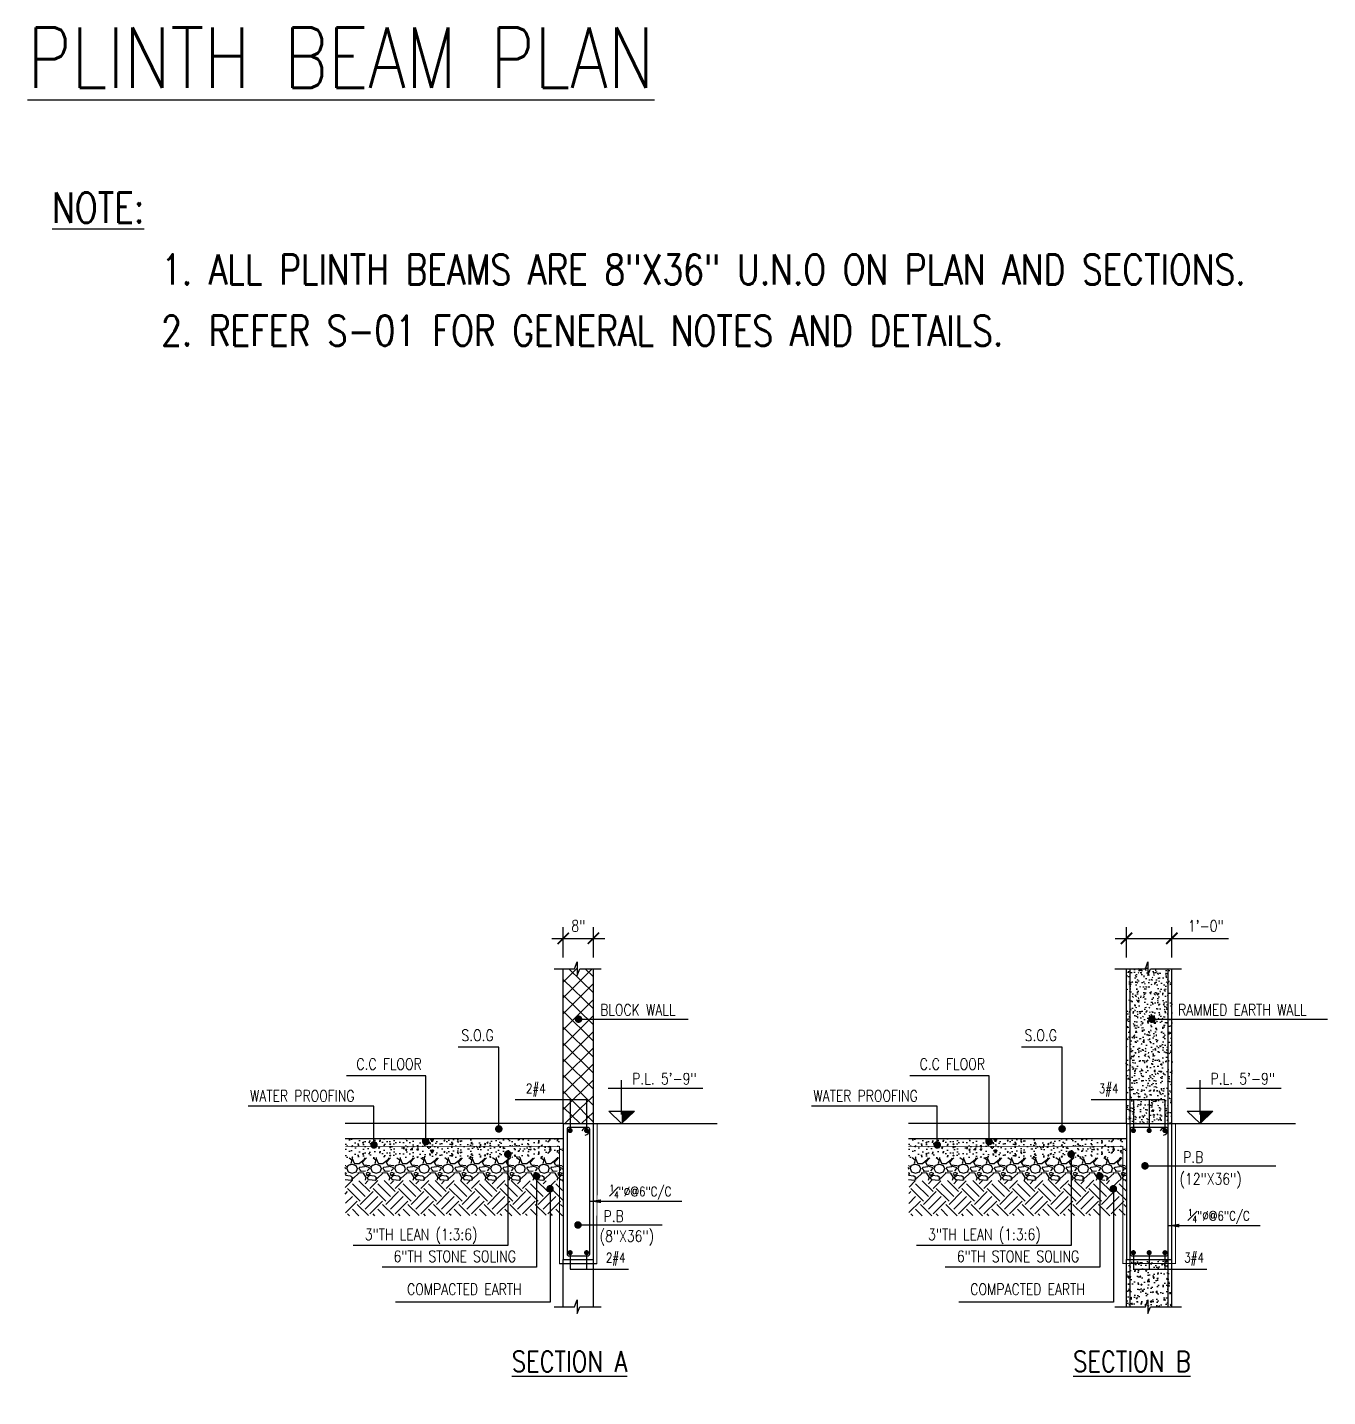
# Model space of a CAD drawing. Header units: inches. Extents: x 17147 to 26472, y -24737 to -16604.
# Drawn here: x 19765.8 to 20110.2, y -24249.4 to -23886.8 of the extents above; entities that cross this region are included whole.
import ezdxf
from ezdxf.enums import TextEntityAlignment as Align

# ---------------------------------------------------------------- set-up
doc = ezdxf.new("R2010")
doc.units = ezdxf.units.IN
doc.header["$MEASUREMENT"] = 0
for name, pattern in [('CENTER', [2, 1.25, -0.25, 0.25, -0.25]), ('CENTER2', [1.125, 0.75, -0.125, 0.125, -0.125]), ('HIDDEN', [0.375, 0.25, -0.125])]:
    doc.linetypes.add(name, pattern=pattern)
for name, color, linetype in [('A-FLOOR-P', 1, 'Continuous'), ('A-HATCH RCC', 8, 'Continuous'), ('BEAM-1', 3, 'HIDDEN'), ('BOTT. BAR', 5, 'Continuous'), ('BREAK', 1, 'Continuous'), ('CC LINES', 2, 'Continuous'), ('DIM', 2, 'Continuous'), ('DOT', 2, 'Continuous'), ('HATCH', 253, 'Continuous'), ('HEADING', 4, 'Continuous'), ('SCREED', 1, 'Continuous'), ('SEC', 3, 'Continuous'), ('TEXT2', 3, 'Continuous'), ('TEXT3', 4, 'Continuous')]:
    doc.layers.add(name, color=color, linetype=linetype)
doc.styles.add('DIM 1_1 (A)', font='simplex.shx', dxfattribs={"width": 0.8})
doc.styles.add('DIM 1_8 (A)', font='simplex.shx', dxfattribs={"width": 0.8})
doc.styles.add('DIM 3_16 (A)', font='simplex.shx', dxfattribs={"width": 0.8})
doc.styles.add('DIM 3_8 (A)', font='simplex.shx', dxfattribs={"width": 0.8})
doc.dimstyles.new('DIM 3_8 (A)', dxfattribs={"dimtxt": 3, "dimasz": 3, "dimexe": 3, "dimexo": 3, "dimgap": 1.5, "dimtad": 1, "dimdec": 0, "dimzin": 3, "dimdsep": 46, "dimlunit": 4, "dimtxsty": 'DIM 3_8 (A)', "dimblk": 'ARCHTICK', "dimcen": 3, "dimdle": 3, "dimclrd": 2, "dimclre": 2, "dimclrt": 3, "dimadec": 0, "dimazin": 2, "dimtfac": 1, "dimtdec": 0, "dimtofl": 0, "dimtmove": 0, "dimatfit": 3, "dimfxl": 0, "dimtolj": 1, "dimtzin": 0, "dimlwd": -1, "dimlwe": -1, "dimarcsym": 0})

# ---------------------------------------------------------------- blocks, each defined once
blk = doc.blocks.new('HEAD')
at = {"layer": 'HEADING', "style": 'DIM 1_1 (A)', "width": 0.8}
blk.add_attdef('A', (1.004261485042662, 0.2308818856472499), '', height=2, dxfattribs=at)
at = {"layer": 'TEXT2', "style": 'DIM 1_1 (A)', "width": 0.8}
blk.add_attdef('B', (1.349830165785534, -1.336638693956047), '', height=1, dxfattribs=at)
blk = doc.blocks.new('_ARCHTICK')
at = {"color": 0, "linetype": 'ByBlock', "const_width": 0.15}
blk.add_lwpolyline([(-0.5, -0.5), (0.5, 0.5)], dxfattribs=at)
blk = doc.blocks.new('*D171')
at = {"color": 2, "transparency": 16777216}
for p, q in [((19907.73772303205, -24133.11769386534), (19907.73772303205, -24125.07531403903)), ((19915.73772303019, -24133.11769386534), (19915.73772303019, -24125.07531403903))]:
    blk.add_line(p, q, dxfattribs=at)
at = {"color": 2, "linetype": 'ByBlock', "transparency": 16777216}
blk.add_line((19904.73772303205, -24128.07531403903), (19918.73772303019, -24128.07531403903), dxfattribs=at)
at = {"layer": 'DEFPOINTS', "color": 0, "linetype": 'ByBlock', "transparency": 16777216}
for p in [(19915.73772303019, -24128.07531403903), (19907.73772303205, -24136.11769386534), (19915.73772303019, -24136.11769386534)]:
    blk.add_point(p, dxfattribs=at)
at = {"color": 2, "linetype": 'ByBlock', "transparency": 16777216, "xscale": 3, "yscale": 3, "zscale": 3, "rotation": 180}
blk.add_blockref('_ARCHTICK', (19907.73772303205, -24128.07531403903), dxfattribs=at)
at = {"color": 2, "linetype": 'ByBlock', "transparency": 16777216, "xscale": 3, "yscale": 3, "zscale": 3}
blk.add_blockref('_ARCHTICK', (19915.73772303019, -24128.07531403903), dxfattribs=at)
at = {"color": 3, "linetype": 'ByBlock', "transparency": 16777216, "insert": (19911.73772303112, -24124.78959975332), "char_height": 3, "attachment_point": 5, "style": 'DIM 3_8 (A)'}
blk.add_mtext('\\A1;8"', dxfattribs=at)
blk = doc.blocks.new('*D172')
at = {"color": 2, "transparency": 16777216}
for p, q in [((20056.90000753712, -24133.11769386534), (20056.90000753712, -24125.07531403903)), ((20068.90000753526, -24133.11769386534), (20068.90000753526, -24125.07531403903))]:
    blk.add_line(p, q, dxfattribs=at)
at = {"color": 2, "linetype": 'ByBlock', "transparency": 16777216}
for p, q in [((20053.90000753712, -24128.07531403903), (20068.90000753526, -24128.07531403903)), ((20068.90000753526, -24128.07531403903), (20083.92857896383, -24128.07531403903))]:
    blk.add_line(p, q, dxfattribs=at)
at = {"layer": 'DEFPOINTS', "color": 0, "linetype": 'ByBlock', "transparency": 16777216}
for p in [(20068.90000753526, -24128.07531403903), (20056.90000753712, -24136.11769386534), (20068.90000753526, -24136.11769386534)]:
    blk.add_point(p, dxfattribs=at)
at = {"color": 2, "linetype": 'ByBlock', "transparency": 16777216, "xscale": 3, "yscale": 3, "zscale": 3, "rotation": 180}
blk.add_blockref('_ARCHTICK', (20056.90000753712, -24128.07531403903), dxfattribs=at)
at = {"color": 2, "linetype": 'ByBlock', "transparency": 16777216, "xscale": 3, "yscale": 3, "zscale": 3}
blk.add_blockref('_ARCHTICK', (20068.90000753526, -24128.07531403903), dxfattribs=at)
at = {"color": 3, "linetype": 'ByBlock', "transparency": 16777216, "insert": (20077.91429324954, -24124.78959975332), "char_height": 3, "attachment_point": 5, "style": 'DIM 3_8 (A)'}
blk.add_mtext('\\A1;1\'-0"', dxfattribs=at)

msp = doc.modelspace()

# ---------------------------------------------------------------- hatches: boundary and pattern name
at = {"layer": 'A-HATCH RCC'}
h = msp.add_hatch(dxfattribs=at)
h.set_pattern_fill('_USER,_O', color=256, scale=3, angle=45, double=1, pattern_type=0)
h.set_pattern_definition([(45, (-13273021.21626227, -107080420.6694181), (-2.121320343559642, 2.121320343559643), []), (135, (-13273021.21626227, -107080420.6694181), (-2.121320343559643, -2.121320343559642), [])])
h.paths.add_polyline_path([(19915.73772303019, -24136.11769386534), (19912.12623897199, -24136.11769386534), (19911.38660536152, -24137.90511552397), (19911.38660536152, -24134.3302722067), (19910.75735721555, -24136.11769386534), (19907.73772303205, -24136.11769386534), (19907.73772303205, -24174.15036808852), (19909.56357962083, -24174.15036808852), (19909.56357962083, -24170.86787190441), (19915.73772303019, -24170.86787190441)])
h.paths.add_polyline_path([(19913.91186644141, -24170.86787190441), (19909.56357962083, -24170.86787190441), (19909.56357962083, -24174.15036808852), (19913.91186644141, -24174.15036808852)], flags=17)
h.paths.add_polyline_path([(19915.73772303019, -24170.86787190441), (19913.91186644141, -24170.86787190441), (19913.91186644141, -24174.15036808852), (19915.73772303019, -24174.15036808852)], flags=17)
h.paths.add_polyline_path([(19915.73772303019, -24174.15036808852), (19913.91186644141, -24174.15036808852), (19913.91186644141, -24177.15036808852), (19915.73772303019, -24177.15036808852)])
h.paths.add_polyline_path([(19913.91186644141, -24174.15036808852), (19909.56357962083, -24174.15036808852), (19909.56357962083, -24177.15036808852), (19913.91186644141, -24177.15036808852)])
h.paths.add_polyline_path([(19909.56357962083, -24174.15036808852), (19907.73772303205, -24174.15036808852), (19907.73772303205, -24177.15036808852), (19909.56357962083, -24177.15036808852)])
h = msp.add_hatch(dxfattribs=at)
h.set_pattern_fill('AR-CONC', color=256, scale=0.02, angle=90)
h.set_pattern_definition([(140, (-13273002.033641, -107080420.6694181), (0.3187817107780619, 3.64369337992008), [0.381, -4.191000000000001]), (85.00000000000001, (-13273002.033641, -107080420.6694181), (-3.821136904780703, -0.7048684284993866), [0.3048, -3.3528116834]), (190.4514447, (-13273002.00707593, -107080420.365778), (-3.502355038243902, 2.938824941807066), [0.3238001760000001, -3.561804892]), (136.1842, (-13273003.049641, -107080420.6694181), (0.8408465586545433, 5.421580817842599), [0.5714999999999989, -6.286499999999991]), (186.63555761, (-13273002.979571, -107080420.2176201), (-4.948522491954431, 4.74808268103006), [0.4857004628, -5.3427121632]), (81.18415117, (-13273003.049641, -107080420.6694181), (-4.948522491710653, 4.74808268129954), [0.4571993414, -5.0291946384]), (110.9999999999999, (-13273002.795641, -107080420.1614181), (2.045303963741752, 3.03228782538265), [0.3809999999999997, -4.190999999999995]), (56.00000000000004, (-13273002.795641, -107080420.1614181), (-3.683759322446385, 1.236040566952942), [0.3048, -3.3528]), (161.451445, (-13273002.62519901, -107080419.9087275), (-1.638455377718105, 4.268328385574323), [0.3238001760000001, -3.561798752]), (127.5, (-13273002.033641, -107080420.6694181), (-1.691100777463062, 0.06177206501183644), [0, -3.31216, 0, -3.4036, 0, -3.3655]), (97.49999999999993, (-13273002.033641, -107080420.6694181), (-2.00361149636239, 1.336393250206115), [0, -1.94056, 0, -3.23596, 0, -1.2827]), (57.49999999999999, (-13273002.033641, -107080421.8022581), (0.114574879853469, 2.711811903337428), [0, -1.269999999999998, 0, -3.962399999999996, 0, -5.257799999999991]), (47.5, (-13273002.033641, -107080422.3102581), (-0.5085298206666604, 2.962583627720361), [0, -1.651, 0, -2.63144, 0, -3.7338])])
h.paths.add_polyline_path([(20068.90000753526, -24136.11769386534), (20063.28852347705, -24136.11769386534), (20062.54888986658, -24137.90511552397), (20062.54888986658, -24134.3302722067), (20061.91964172061, -24136.11769386534), (20056.90000753712, -24136.11769386534), (20056.90000753712, -24174.15036808852), (20058.72586412776, -24174.15036808852), (20058.72586412776, -24170.86787188951), (20068.90000753526, -24170.86787190441)])
h.paths.add_polyline_path([(20067.07415094648, -24170.86787188951), (20062.90000753526, -24170.86787188951), (20062.90000753526, -24174.15036808852), (20067.07415094648, -24174.15036808852)], flags=17)
h.paths.add_polyline_path([(20062.90000753526, -24170.86787188951), (20058.72586412776, -24170.86787188951), (20058.72586412776, -24174.15036808852), (20062.90000753526, -24174.15036808852)], flags=17)
h.paths.add_polyline_path([(20062.90000753526, -24174.15036808852), (20058.72586412776, -24174.15036808852), (20058.72586412776, -24177.15036808852), (20062.90000753526, -24177.15036808852)])
h.paths.add_polyline_path([(20058.72586412776, -24174.15036808852), (20056.90000753712, -24174.15036808852), (20056.90000753712, -24177.15036808852), (20058.72586412776, -24177.15036808852)])
h.paths.add_polyline_path([(20068.90000753526, -24174.15036808852), (20062.90000753526, -24174.15036808852), (20062.90000753526, -24177.15036808852), (20068.90000753526, -24177.15036808852)])
h.paths.add_polyline_path([(20068.90000753526, -24170.86787190441), (20067.07415094648, -24170.86787188951), (20067.07415094648, -24174.15036808852), (20068.90000753526, -24174.15036808852)], flags=17)
at = {"layer": 'HATCH', "ltscale": 0.2}
h = msp.add_hatch(dxfattribs=at)
h.set_pattern_fill('AR-CONC', color=256, scale=0.5, style=0)
h.set_pattern_definition([(49.99999999999999, (24803.42286619965, -23533.70597405139), (3.586300913003767, -0.3137606749129755), [0.375, -4.125]), (355, (24803.42286619965, -23533.70597405139), (-0.693756668065, 3.760960668500059), [0.3, -3.3]), (100.4514, (24803.72172460008, -23533.73212076131), (2.892546908570108, 3.447197710304768), [0.3187009499999996, -3.505710559999997]), (46.18420000000002, (24803.42286619965, -23532.70597405139), (5.336205243128222, -0.8275950716450904), [0.5624999999999979, -6.187499999999983]), (96.63559999999998, (24803.86754992466, -23532.77494058911), (4.673313527743517, 4.870589354502209), [0.4780514399999996, -5.258564999999993]), (351.1842, (24803.42286619965, -23532.70597405139), (4.673309725668136, 4.870593004626623), [0.45, -4.95]), (21, (24803.92286619965, -23532.95597405139), (2.984535260592308, -2.013094453326694), [0.375, -4.125]), (326.0000000000001, (24803.92286619965, -23532.95597405139), (1.216576659607909, 3.625750225234265), [0.3, -3.3]), (71.4514, (24804.17157736469, -23533.12373208407), (4.20111314290745, 1.612652483549762), [0.31870095, -3.50571056]), (37.50000000000001, (24803.42286619965, -23533.70597405139), (0.06079927658645334, 1.664469269156557), [0, -3.26, 0, -3.35, 0, -3.3125]), (7.499999999999999, (24803.42286619965, -23533.70597405139), (1.315347687210743, 1.972058559411801), [0, -1.91, 0, -3.185, 0, -1.2625]), (327.5, (24802.30786619943, -23533.70597405139), (2.669112180862045, -0.112774358671899), [0, -1.25, 0, -3.9, 0, -5.175]), (317.5, (24801.80786619943, -23533.70597405139), (2.915930846711931, 0.5005249116615882), [0, -1.625, 0, -2.59, 0, -3.675])])
h.paths.add_polyline_path([(20058.06754868898, -24239.39798811976), (20066.42469154533, -24239.39798811976)], flags=16)
h.paths.add_polyline_path([(20057.35802560721, -24249.43564037386), (20067.88659703594, -24249.43564037386)], flags=16)
h.paths.add_polyline_path([(20063.28852347519, -24225.62080174092), (20068.90000753712, -24225.62080174092), (20068.90000753526, -24213.15036808852), (20056.90000753526, -24213.15036808852), (20056.90000753526, -24225.62080174092), (20062.54888986472, -24225.62080174092), (20062.54888986472, -24227.40822341446)])
at = {"layer": 'SCREED'}
h = msp.add_hatch(dxfattribs=at)
h.set_pattern_fill('AR-CONC', color=3, scale=0.5, style=0)
h.set_pattern_definition([(49.99999999999999, (22384.67735750977, -25596.34628363852), (3.586300913003767, -0.3137606749129755), [0.375, -4.125]), (355, (22384.67735750977, -25596.34628363852), (-0.693756668065, 3.760960668500059), [0.3, -3.3]), (100.4514, (22384.97621591021, -25596.37243033353), (2.892546908570108, 3.447197710304768), [0.318700949999999, -3.505710559999992]), (46.18420000000002, (22384.67735750977, -25595.34628363852), (5.336205243128222, -0.8275950716450904), [0.5624999999999982, -6.187499999999986]), (96.63559999999998, (22385.12204123479, -25595.41525017623), (4.673313527743517, 4.870589354502209), [0.4780514399999996, -5.258564999999993]), (351.1842, (22384.67735750977, -25595.34628363852), (4.673309725668136, 4.870593004626623), [0.45, -4.95]), (21, (22385.17735750977, -25595.59628363852), (2.984535260592308, -2.013094453326694), [0.375, -4.125]), (326.0000000000001, (22385.17735750977, -25595.59628363852), (1.216576659607909, 3.625750225234265), [0.3, -3.3]), (71.4514, (22385.42606867481, -25595.76404167119), (4.20111314290745, 1.612652483549762), [0.31870095, -3.50571056]), (37.50000000000001, (22384.67735750977, -25596.34628363852), (0.06079927658645334, 1.664469269156557), [0, -3.26, 0, -3.35, 0, -3.3125]), (7.499999999999999, (22384.67735750977, -25596.34628363852), (1.315347687210743, 1.972058559411801), [0, -1.91, 0, -3.185, 0, -1.2625]), (327.5, (22383.56235750955, -25596.34628363852), (2.669112180862045, -0.112774358671899), [0, -1.25, 0, -3.9, 0, -5.175]), (317.5, (22383.06235750955, -25596.34628363852), (2.915930846711931, 0.5005249116615882), [0, -1.625, 0, -2.59, 0, -3.675])])
h.paths.add_polyline_path([(19907.73772303205, -24183.15036811832), (19907.73772303205, -24181.15036810342), (19849.99738451842, -24181.15036808852), (19849.99738451842, -24183.15036808852)])
h = msp.add_hatch(dxfattribs=at)
h.set_pattern_fill('AR-CONC', color=3, scale=0.5, style=0)
h.set_pattern_definition([(49.99999999999999, (22533.83964201298, -25596.34628362361), (3.586300913003767, -0.3137606749129755), [0.375, -4.125]), (355, (22533.83964201298, -25596.34628362361), (-0.693756668065, 3.760960668500059), [0.3, -3.3]), (100.4514, (22534.13850041341, -25596.37243031863), (2.892546908570108, 3.447197710304768), [0.3187009499999988, -3.50571055999999]), (46.18420000000002, (22533.83964201298, -25595.34628362361), (5.336205243128222, -0.8275950716450904), [0.5624999999999978, -6.187499999999982]), (96.63559999999998, (22534.28432573799, -25595.41525016133), (4.673313527743517, 4.870589354502209), [0.4780514399999993, -5.258564999999989]), (351.1842, (22533.83964201298, -25595.34628362361), (4.673309725668136, 4.870593004626623), [0.45, -4.95]), (21, (22534.33964201298, -25595.59628362361), (2.984535260592308, -2.013094453326694), [0.375, -4.125]), (326.0000000000001, (22534.33964201298, -25595.59628362361), (1.216576659607909, 3.625750225234265), [0.3, -3.3]), (71.4514, (22534.58835317802, -25595.76404165629), (4.20111314290745, 1.612652483549762), [0.31870095, -3.50571056]), (37.50000000000001, (22533.83964201298, -25596.34628362361), (0.06079927658645334, 1.664469269156557), [0, -3.26, 0, -3.35, 0, -3.3125]), (7.499999999999999, (22533.83964201298, -25596.34628362361), (1.315347687210743, 1.972058559411801), [0, -1.91, 0, -3.185, 0, -1.2625]), (327.5, (22532.72464201275, -25596.34628362361), (2.669112180862045, -0.112774358671899), [0, -1.25, 0, -3.9, 0, -5.175]), (317.5, (22532.22464201275, -25596.34628362361), (2.915930846711931, 0.5005249116615882), [0, -1.625, 0, -2.59, 0, -3.675])])
h.paths.add_polyline_path([(20056.90000753526, -24183.15036810342), (20056.90000753526, -24181.15036808852), (19999.15966902163, -24181.15036807362), (19999.15966902163, -24183.15036807362)])
h = msp.add_hatch(dxfattribs=at)
h.set_pattern_fill('AR-CONC', color=256, scale=0.5, style=0)
h.set_pattern_definition([(49.99999999999999, (22384.67735750977, -25599.34628363852), (3.586300913003767, -0.3137606749129755), [0.375, -4.125]), (355, (22384.67735750977, -25599.34628363852), (-0.693756668065, 3.760960668500059), [0.3, -3.3]), (100.4514, (22384.97621591021, -25599.37243033353), (2.892546908570108, 3.447197710304768), [0.318700949999999, -3.505710559999991]), (46.18420000000002, (22384.67735750977, -25598.34628363852), (5.336205243128222, -0.8275950716450904), [0.5624999999999981, -6.187499999999985]), (96.63559999999998, (22385.12204123479, -25598.41525017623), (4.673313527743517, 4.870589354502209), [0.4780514399999995, -5.258564999999992]), (351.1842, (22384.67735750977, -25598.34628363852), (4.673309725668136, 4.870593004626623), [0.45, -4.95]), (21, (22385.17735750977, -25598.59628363852), (2.984535260592308, -2.013094453326694), [0.375, -4.125]), (326.0000000000001, (22385.17735750977, -25598.59628363852), (1.216576659607909, 3.625750225234265), [0.3, -3.3]), (71.4514, (22385.42606867481, -25598.76404167119), (4.20111314290745, 1.612652483549762), [0.31870095, -3.50571056]), (37.50000000000001, (22384.67735750977, -25599.34628363852), (0.06079927658645334, 1.664469269156557), [0, -3.26, 0, -3.35, 0, -3.3125]), (7.499999999999999, (22384.67735750977, -25599.34628363852), (1.315347687210743, 1.972058559411801), [0, -1.91, 0, -3.185, 0, -1.2625]), (327.5, (22383.56235750955, -25599.34628363852), (2.669112180862045, -0.112774358671899), [0, -1.25, 0, -3.9, 0, -5.175]), (317.5, (22383.06235750955, -25599.34628363852), (2.915930846711931, 0.5005249116615882), [0, -1.625, 0, -2.59, 0, -3.675])])
h.paths.add_polyline_path([(19907.73772303205, -24186.15036811832), (19907.73772303205, -24183.15036810342), (19849.99738451842, -24183.15036808852), (19849.99738451842, -24186.15036808852)])
h = msp.add_hatch(dxfattribs=at)
h.set_pattern_fill('AR-CONC', color=256, scale=0.5, style=0)
h.set_pattern_definition([(49.99999999999999, (22533.83964201298, -25599.34628362361), (3.586300913003767, -0.3137606749129755), [0.375, -4.125]), (355, (22533.83964201298, -25599.34628362361), (-0.693756668065, 3.760960668500059), [0.3, -3.3]), (100.4514, (22534.13850041341, -25599.37243031863), (2.892546908570108, 3.447197710304768), [0.3187009499999988, -3.50571055999999]), (46.18420000000002, (22533.83964201298, -25598.34628362361), (5.336205243128222, -0.8275950716450904), [0.5624999999999977, -6.187499999999981]), (96.63559999999998, (22534.28432573799, -25598.41525016133), (4.673313527743517, 4.870589354502209), [0.4780514399999993, -5.258564999999988]), (351.1842, (22533.83964201298, -25598.34628362361), (4.673309725668136, 4.870593004626623), [0.45, -4.95]), (21, (22534.33964201298, -25598.59628362361), (2.984535260592308, -2.013094453326694), [0.375, -4.125]), (326.0000000000001, (22534.33964201298, -25598.59628362361), (1.216576659607909, 3.625750225234265), [0.3, -3.3]), (71.4514, (22534.58835317802, -25598.76404165629), (4.20111314290745, 1.612652483549762), [0.31870095, -3.50571056]), (37.50000000000001, (22533.83964201298, -25599.34628362361), (0.06079927658645334, 1.664469269156557), [0, -3.26, 0, -3.35, 0, -3.3125]), (7.499999999999999, (22533.83964201298, -25599.34628362361), (1.315347687210743, 1.972058559411801), [0, -1.91, 0, -3.185, 0, -1.2625]), (327.5, (22532.72464201275, -25599.34628362361), (2.669112180862045, -0.112774358671899), [0, -1.25, 0, -3.9, 0, -5.175]), (317.5, (22532.22464201275, -25599.34628362361), (2.915930846711931, 0.5005249116615882), [0, -1.625, 0, -2.59, 0, -3.675])])
h.paths.add_polyline_path([(20056.90000753526, -24186.15036810342), (20056.90000753526, -24183.15036808852), (19999.15966902163, -24183.15036807362), (19999.15966902163, -24186.15036807362)])
at = {"layer": 'SEC'}
for points in [[(19923.20101564754, -24177.15036808852), (19923.20101564754, -24173.86217414741), (19926.57601564754, -24173.86217414741)], [(20076.36330015447, -24177.15036808852), (20076.36330015447, -24173.86217414741), (20079.73830015447, -24173.86217414741)]]:
    msp.add_hatch(color=2, dxfattribs=at).paths.add_polyline_path(points)
at = {"layer": 'TEXT3', "linetype": 'CENTER2'}
h = msp.add_hatch(dxfattribs=at)
h.set_pattern_fill('GRAVEL', color=0, scale=0.25)
h.set_pattern_definition([(228.0127875, (-13273805.1238372, -107078928.0059207), (-50.80000000398952, -57.14999999645446), [0.8543036, -84.5762090989125]), (184.969741, (-13273805.6953372, -107078928.6409207), (76.19999996985126, 6.35000036174481), [1.466011799999999, -145.1351222338098]), (132.5104471, (-13273807.1558372, -107078928.7679207), (63.50000002681873, -69.84999997561489), [1.0337038, -102.33680698525]), (267.273689, (-13273809.6323372, -107078930.3554207), (6.350000013299312, 126.9999999993328), [1.335011299999999, -132.1660935643448]), (292.83365418, (-13273809.6958372, -107078931.6889207), (-31.75000000265852, 76.19999999888864), [1.309084249999999, -129.5995193633598]), (357.2736889999999, (-13273809.1878372, -107078932.8954207), (-126.9999999993328, 6.35000001329932), [1.335011299999999, -132.1660935643448]), (37.69424047, (-13273807.8543372, -107078932.9589207), (-82.54999999633974, -63.50000000475103), [1.76548415, -174.7827882856175]), (72.25532837, (-13273806.4573372, -107078931.8794207), (44.45000001194823, 139.6999999961971), [1.6667988, -165.0131415047625]), (121.42956562, (-13273805.9493372, -107078930.2919207), (-50.8000000072078, 82.54999999556505), [1.3395325, -132.61386424678]), (175.2363583, (-13273806.6478372, -107078929.1489207), (69.84999999899881, -6.35000001097314), [1.529283199999999, -74.93484237499992]), (222.3974378, (-13273808.1718372, -107078929.0219207), (-76.19999999756165, -69.85000000265998), [1.9776948, -195.7919312804425]), (138.81407483, (-13273803.3458372, -107078930.4189207), (-44.44999999733377, 38.10000000309795), [0.6750113499999999, -66.82641456086]), (171.4692344, (-13273803.8538372, -107078929.9744207), (82.55000000222414, -12.69999998559336), [1.28420495, -127.1365974926]), (225, (-13273805.1238372, -107078929.7839207), (-8.881784197001252e-16, -6.350000000000598), [0.89802335, -8.08223277107]), (203.19859051, (-13273805.5683372, -107078929.0219207), (31.75000000086522, 12.69999999777333), [0.4836032999999996, -47.87655592223495]), (291.80140949, (-13273806.0128372, -107078929.2124207), (-6.350000001328739, 19.04999999955718), [0.68391405, -33.511882475]), (30.96375653, (-13273805.7588372, -107078929.8474207), (19.05000000046596, 12.69999999930281), [1.110799149999999, -35.91574538227496]), (161.56505118, (-13273804.8063372, -107078929.2759207), (12.70000000033146, -6.349999999334384), [0.80321785, -19.27724529207]), (16.389540334, (-13273809.6958372, -107078929.2124207), (63.50000000000036, 19.05000000000061), [1.12522, -111.3970666813475]), (70.34617594, (-13273808.6163372, -107078928.8949207), (-25.40000000232329, -69.84999999917602), [0.94399735, -93.4555391955]), (293.19859051, (-13273804.8063372, -107078928.0059207), (-12.69999999778316, 31.75000000088821), [0.9672002499999994, -47.39295897223495]), (343.6104596700001, (-13273804.4253372, -107078928.8949207), (-63.50000000133072, 19.04999999555715), [1.125219999999999, -111.3970666813499]), (339.44395478, (-13273809.6958372, -107078933.1494207), (-31.74999999999966, 12.70000000000053), [1.085087999999998, -53.16933578276497]), (294.7751406, (-13273808.6798372, -107078933.5304207), (-31.75000003779233, 69.84999998281815), [0.9091802999999999, -90.0089834518]), (66.80140949, (-13273804.7428372, -107078934.3559207), (12.69999999800575, 31.75000000079826), [0.9672002500000001, -47.39295897223499]), (17.35402464, (-13273804.3618372, -107078933.4669207), (-82.54999999835755, -25.40000000533116), [1.06445685, -105.3809399505]), (69.44395478, (-13273807.8543372, -107078934.3559207), (-12.70000000022115, -31.74999999991158), [0.5425439999999999, -53.71187978276501]), (101.309932474, (-13273805.1238372, -107078934.3559207), (-6.350000000001, 25.40000000000092), [0.3237865, -32.054987411315]), (165.963756532, (-13273805.1873372, -107078934.0384207), (19.04999999999878, -6.349999999999662), [1.30908425, -24.8726364726725]), (186.00900596, (-13273806.4573372, -107078933.7209207), (63.49999999966342, 6.350000003323384), [1.213167499999999, -120.1034121583424]), (303.69006753, (-13273805.7588372, -107078930.4189207), (-6.350000000882422, 12.69999999955925), [0.9158097, -21.9794408992]), (353.15722659, (-13273805.2508372, -107078931.1809207), (107.9500000006642, -12.69999999434848), [1.5988919, -158.2900226625775]), (60.9453959, (-13273803.6633372, -107078931.3714207), (-25.40000000069922, -44.44999999960064), [0.6537706, -64.723480795275]), (90, (-13273803.3458372, -107078930.7999207), (-6.35, 6.35), [0.381, -5.968999999999999]), (120.25643716, (-13273806.5843372, -107078933.5304207), (25.39999999689291, -44.45000000177449), [0.8821673999999997, -87.33485193299995]), (48.01278749999999, (-13273807.0288372, -107078932.7684207), (50.80000000418835, 57.14999999627551), [1.7086072, -83.72190549891249]), (0, (-13273805.8858372, -107078931.4984207), (6.35, 6.35), [1.651, -4.699]), (325.3048465, (-13273804.2348372, -107078931.4984207), (63.50000002405383, -44.44999996563644), [1.0040239, -99.39829181035]), (254.0546040999999, (-13273803.4093372, -107078932.0699207), (-6.349999999556392, -25.40000000011187), [0.9245726999999999, -45.30412509693]), (207.64597536, (-13273803.6633372, -107078932.9589207), (-120.6500000044334, -63.49999999157688), [1.505362749999999, -149.0311610573448]), (175.42607874, (-13273804.9968372, -107078933.6574207), (-82.54999999999707, 6.349999999998695), [1.59257365, -157.6646161406])])
h.paths.add_polyline_path([(19849.99738451842, -24186.15036808852), (19907.73772303205, -24186.15036808852), (19907.73772303205, -24192.15036808852), (19849.99738451842, -24192.15036808852)])
h = msp.add_hatch(dxfattribs=at)
h.set_pattern_fill('GRAVEL', color=0, scale=0.25)
h.set_pattern_definition([(228.0127875, (-13273655.96155269, -107078928.0059207), (-50.80000000398952, -57.14999999645446), [0.8543036, -84.5762090989125]), (184.969741, (-13273656.53305269, -107078928.6409207), (76.19999996985126, 6.35000036174481), [1.466011799999998, -145.1351222338097]), (132.5104471, (-13273657.99355269, -107078928.7679207), (63.50000002681873, -69.84999997561489), [1.0337038, -102.33680698525]), (267.273689, (-13273660.47005269, -107078930.3554207), (6.350000013299312, 126.9999999993328), [1.335011299999998, -132.1660935643447]), (292.83365418, (-13273660.53355269, -107078931.6889207), (-31.75000000265852, 76.19999999888864), [1.309084249999998, -129.5995193633597]), (357.2736889999999, (-13273660.02555269, -107078932.8954207), (-126.9999999993328, 6.35000001329932), [1.335011299999998, -132.1660935643447]), (37.69424047, (-13273658.69205269, -107078932.9589207), (-82.54999999633974, -63.50000000475103), [1.76548415, -174.7827882856175]), (72.25532837, (-13273657.29505269, -107078931.8794207), (44.45000001194823, 139.6999999961971), [1.6667988, -165.0131415047625]), (121.42956562, (-13273656.78705269, -107078930.2919207), (-50.8000000072078, 82.54999999556505), [1.3395325, -132.61386424678]), (175.2363583, (-13273657.48555269, -107078929.1489207), (69.84999999899881, -6.35000001097314), [1.529283199999998, -74.93484237499986]), (222.3974378, (-13273659.00955269, -107078929.0219207), (-76.19999999756165, -69.85000000265998), [1.9776948, -195.7919312804425]), (138.81407483, (-13273654.18355269, -107078930.4189207), (-44.44999999733377, 38.10000000309795), [0.6750113499999999, -66.82641456086]), (171.4692344, (-13273654.69155269, -107078929.9744207), (82.55000000222414, -12.69999998559336), [1.28420495, -127.1365974926]), (225, (-13273655.96155269, -107078929.7839207), (-8.881784197001252e-16, -6.350000000000598), [0.89802335, -8.08223277107]), (203.19859051, (-13273656.40605269, -107078929.0219207), (31.75000000086522, 12.69999999777333), [0.4836032999999994, -47.87655592223492]), (291.80140949, (-13273656.85055269, -107078929.2124207), (-6.350000001328739, 19.04999999955718), [0.68391405, -33.511882475]), (30.96375653, (-13273656.59655269, -107078929.8474207), (19.05000000046596, 12.69999999930281), [1.110799149999998, -35.91574538227493]), (161.56505118, (-13273655.64405269, -107078929.2759207), (12.70000000033146, -6.349999999334384), [0.80321785, -19.27724529207]), (16.389540334, (-13273660.53355269, -107078929.2124207), (63.50000000000036, 19.05000000000061), [1.12522, -111.3970666813475]), (70.34617594, (-13273659.45405269, -107078928.8949207), (-25.40000000232329, -69.84999999917602), [0.94399735, -93.4555391955]), (293.19859051, (-13273655.64405269, -107078928.0059207), (-12.69999999778316, 31.75000000088821), [0.967200249999999, -47.39295897223492]), (343.6104596700001, (-13273655.26305269, -107078928.8949207), (-63.50000000133072, 19.04999999555715), [1.125219999999998, -111.3970666813499]), (339.44395478, (-13273660.53355269, -107078933.1494207), (-31.74999999999966, 12.70000000000053), [1.085087999999998, -53.16933578276494]), (294.7751406, (-13273659.51755269, -107078933.5304207), (-31.75000003779233, 69.84999998281815), [0.9091802999999999, -90.0089834518]), (66.80140949, (-13273655.58055269, -107078934.3559207), (12.69999999800575, 31.75000000079826), [0.9672002500000001, -47.39295897223499]), (17.35402464, (-13273655.19955269, -107078933.4669207), (-82.54999999835755, -25.40000000533116), [1.06445685, -105.3809399505]), (69.44395478, (-13273658.69205269, -107078934.3559207), (-12.70000000022115, -31.74999999991158), [0.5425439999999999, -53.71187978276501]), (101.309932474, (-13273655.96155269, -107078934.3559207), (-6.350000000001, 25.40000000000092), [0.3237865, -32.054987411315]), (165.963756532, (-13273656.02505269, -107078934.0384207), (19.04999999999878, -6.349999999999662), [1.30908425, -24.8726364726725]), (186.00900596, (-13273657.29505269, -107078933.7209207), (63.49999999966342, 6.350000003323384), [1.213167499999998, -120.1034121583424]), (303.69006753, (-13273656.59655269, -107078930.4189207), (-6.350000000882422, 12.69999999955925), [0.9158097, -21.9794408992]), (353.15722659, (-13273656.08855269, -107078931.1809207), (107.9500000006642, -12.69999999434848), [1.5988919, -158.2900226625775]), (60.9453959, (-13273654.50105269, -107078931.3714207), (-25.40000000069922, -44.44999999960064), [0.6537706, -64.723480795275]), (90, (-13273654.18355269, -107078930.7999207), (-6.35, 6.35), [0.381, -5.968999999999999]), (120.25643716, (-13273657.42205269, -107078933.5304207), (25.39999999689291, -44.45000000177449), [0.8821673999999996, -87.33485193299994]), (48.01278749999999, (-13273657.86655269, -107078932.7684207), (50.80000000418835, 57.14999999627551), [1.7086072, -83.72190549891249]), (0, (-13273656.72355269, -107078931.4984207), (6.35, 6.35), [1.651, -4.699]), (325.3048465, (-13273655.07255269, -107078931.4984207), (63.50000002405383, -44.44999996563644), [1.0040239, -99.39829181035]), (254.0546040999999, (-13273654.24705269, -107078932.0699207), (-6.349999999556392, -25.40000000011187), [0.9245726999999999, -45.30412509693]), (207.64597536, (-13273654.50105269, -107078932.9589207), (-120.6500000044334, -63.49999999157688), [1.505362749999998, -149.0311610573447]), (175.42607874, (-13273655.83455269, -107078933.6574207), (-82.54999999999707, 6.349999999998695), [1.59257365, -157.6646161406])])
h.paths.add_polyline_path([(19999.15966902163, -24186.15036807362), (20056.90000753526, -24186.15036807362), (20056.90000753526, -24192.15036807362), (19999.15966902163, -24192.15036807362)])
h = msp.add_hatch(dxfattribs=at)
h.set_pattern_fill('EARTH', color=2, scale=0.75, angle=45)
h.set_pattern_definition([(45, (-13273809.6958372, -107078934.3559207), (4.440892098500626e-16, 6.735192090801863), [4.762499999999999, -4.762499999999999]), (45, (-13273810.95868571, -107078933.0930722), (4.440892098500626e-16, 6.735192090801863), [4.762499999999999, -4.762499999999999]), (45, (-13273812.22153423, -107078931.8302237), (4.440892098500626e-16, 6.735192090801863), [4.762499999999999, -4.762499999999999]), (135, (-13273812.22153423, -107078930.9883247), (-6.735192090801863, 4.440892098500626e-16), [4.762499999999999, -4.762499999999999]), (135, (-13273810.95868571, -107078929.7254762), (-6.735192090801863, 4.440892098500626e-16), [4.762499999999999, -4.762499999999999]), (135, (-13273809.6958372, -107078928.4626276), (-6.735192090801863, 4.440892098500626e-16), [4.762499999999999, -4.762499999999999])])
h.paths.add_polyline_path([(19849.99738451842, -24192.15036808852), (19907.73772303205, -24192.15036808852), (19907.73772303205, -24201.45645644669), (19849.99738451842, -24201.45645644669)])
h = msp.add_hatch(dxfattribs=at)
h.set_pattern_fill('EARTH', color=2, scale=0.75, angle=45)
h.set_pattern_definition([(45, (-13273660.53355269, -107078934.3559207), (4.440892098500626e-16, 6.735192090801863), [4.762499999999999, -4.762499999999999]), (45, (-13273661.79640121, -107078933.0930722), (4.440892098500626e-16, 6.735192090801863), [4.762499999999999, -4.762499999999999]), (45, (-13273663.05924973, -107078931.8302237), (4.440892098500626e-16, 6.735192090801863), [4.762499999999999, -4.762499999999999]), (135, (-13273663.05924973, -107078930.9883247), (-6.735192090801863, 4.440892098500626e-16), [4.762499999999999, -4.762499999999999]), (135, (-13273661.79640121, -107078929.7254761), (-6.735192090801863, 4.440892098500626e-16), [4.762499999999999, -4.762499999999999]), (135, (-13273660.53355269, -107078928.4626276), (-6.735192090801863, 4.440892098500626e-16), [4.762499999999999, -4.762499999999999])])
h.paths.add_polyline_path([(19999.15966902163, -24192.15036807362), (20056.90000753526, -24192.15036807362), (20056.90000753526, -24201.45645643178), (19999.15966902163, -24201.45645643178)])

# ---------------------------------------------------------------- linework, layer by layer
at = {"layer": 'A-FLOOR-P', "ltscale": 5}
for p, q in [((19907.73772303205, -24177.15036808852), (19849.99738451842, -24177.15036808852)), ((19915.73772303205, -24177.15036807362), (19948.50046664108, -24177.15036807362)), ((20056.90000753526, -24177.15036807362), (19999.15966902163, -24177.15036807362)), ((20068.90000753898, -24177.15036807362), (20101.66275114801, -24177.15036807362)), ((19907.73772303205, -24181.15036808852), (19849.99738451842, -24181.15036808852)), ((20056.90000753526, -24181.15036807362), (19999.15966902163, -24181.15036807362))]:
    msp.add_line(p, q, dxfattribs=at)
at = {"layer": 'BEAM-1', "linetype": 'ByBlock', "ltscale": 8}
for p, q in [((19907.73772303205, -24177.15036808852), (19907.73772303205, -24136.11769386534)), ((19915.73772303019, -24177.15036808852), (19915.73772303019, -24136.11769386534)), ((20056.90000753712, -24177.15036808852), (20056.90000753712, -24136.11769386534)), ((20068.90000753526, -24177.15036808852), (20068.90000753526, -24136.11769386534)), ((19907.73772303205, -24177.15036808852), (19907.73772303205, -24213.15036807362)), ((19907.73772303205, -24177.15036808852), (19915.73772303019, -24177.15036808852)), ((19915.73772303019, -24213.15036808852), (19915.73772303019, -24177.15036808852)), ((20056.90000753526, -24177.15036808852), (20056.90000753526, -24213.15036808852)), ((20056.90000753526, -24177.15036808852), (20068.90000753526, -24177.15036808852)), ((20068.90000753526, -24213.15036808852), (20068.90000753526, -24177.15036808852))]:
    msp.add_line(p, q, dxfattribs=at)
at = {"layer": 'BOTT. BAR'}
for p, q in [((20057.90000753526, -24225.62080175582), (20057.90000753712, -24136.11769386534)), ((20067.90000753339, -24225.62080175582), (20067.90000753526, -24136.11769386534))]:
    msp.add_line(p, q, dxfattribs=at)
for points in [[(19909.23772303019, -24212.15036808852), (19914.23772303019, -24212.15036808852, 0.414213562373095), (19914.73772303019, -24211.65036808852), (19914.73772303019, -24178.65036808852, 0.414213562373095), (19914.23772303019, -24178.15036808852), (19909.23772303019, -24178.15036808852, 0.414213562373095), (19908.73772303019, -24178.65036808852), (19908.73772303019, -24211.65036808852, 0.414213562373095)], [(20058.40000753712, -24212.15036807362), (20067.40000753526, -24212.15036808852, 0.414213562373095), (20067.90000753526, -24211.65036808852), (20067.90000753526, -24178.65036808852, 0.414213562373095), (20067.40000753526, -24178.15036808852), (20058.40000753712, -24178.15036807362, 0.414213562373095), (20057.90000753712, -24178.65036807362), (20057.90000753712, -24211.65036807362, 0.414213562373095)]]:
    msp.add_lwpolyline(points, format="xyb", close=True, dxfattribs=at)
for centre, start, end in [((19913.99397816327, -24179.60445482437), 86.5823457771951, 157.6308140724717), ((19913.32996235419, -24178.76953341965), 279.3598820185337, 350.4083507510705), ((20067.15626266833, -24179.60445482437), 86.5823457771951, 157.6308140724717), ((20066.49224685926, -24178.76953341965), 279.3598820185337, 350.4083507510705)]:
    msp.add_arc(centre, 1.427719723961751, start, end, dxfattribs=at)
at = {"layer": 'BREAK', "linetype": 'Continuous'}
for points in [[(19905.37319305916, -24136.11769386534), (19910.75735721555, -24136.11769386534), (19911.38660536152, -24134.3302722067), (19911.38660536152, -24137.90511552397), (19912.12623897199, -24136.11769386534), (19917.75884651397, -24136.11769386534)], [(20053.80830983493, -24136.11769386534), (20061.91964172061, -24136.11769386534), (20062.54888986658, -24134.3302722067), (20062.54888986658, -24137.90511552397), (20063.28852347705, -24136.11769386534), (20071.4795597424, -24136.11769386534)], [(19905.37319305916, -24225.62080174092), (19910.75735721555, -24225.62080174092), (19911.38660536152, -24223.83338008229), (19911.38660536152, -24227.40822339956), (19912.12623897199, -24225.62080174092), (19917.75884651397, -24225.62080174092)], [(20053.80830983307, -24225.62080174092), (20061.91964171875, -24225.62080174092), (20062.54888986472, -24223.83338008229), (20062.54888986472, -24227.40822339956), (20063.28852347519, -24225.62080174092), (20071.47955974054, -24225.62080174092)]]:
    msp.add_lwpolyline(points, dxfattribs=at)
at = {"layer": 'CC LINES', "color": 4}
for p, q in [((19906.73772298549, -24214.15036808852), (19916.63649653834, -24214.15036808852)), ((19907.73772303205, -24225.62080174092), (19907.73772303205, -24213.15036807362)), ((19907.73772303205, -24213.15036808852), (19915.73772303578, -24213.15036808852)), ((19915.73772303019, -24225.62080174092), (19915.73772303019, -24213.15036808852)), ((20056.90000753339, -24225.62080175582), (20056.90000753526, -24213.15036808852)), ((20056.90000753526, -24213.15036808852), (20068.90000753526, -24213.15036808852)), ((20068.90000753526, -24225.62080175582), (20068.90000753526, -24213.15036808852))]:
    msp.add_line(p, q, dxfattribs=at)
at = {"layer": 'DOT', "const_width": 0.67}
for points in [[(19909.2285796218, -24178.98825084571, 1), (19909.89857962173, -24178.98825084571, 1)], [(19914.24686644044, -24178.98825084571, -1), (19913.57686644052, -24178.98825084571, -1)], [(20058.39086412873, -24178.98825083081, 1), (20059.06086412866, -24178.98825083081, 1)], [(20063.23500753429, -24178.98825084571, -1), (20062.56500753436, -24178.98825084571, -1)], [(20067.40915094551, -24178.98825084571, -1), (20066.73915094558, -24178.98825084571, -1)], [(19909.2285796218, -24211.31248534624, -1), (19909.89857962173, -24211.31248534624, -1)], [(19914.24686644044, -24211.31248534624, 1), (19913.57686644052, -24211.31248534624, 1)], [(20058.39086412873, -24211.31248533133, -1), (20059.06086412866, -24211.31248533133, -1)], [(20063.23500753429, -24211.31248534624, 1), (20062.56500753436, -24211.31248534624, 1)], [(20067.40915094551, -24211.31248534624, 1), (20066.73915094558, -24211.31248534624, 1)]]:
    msp.add_lwpolyline(points, format="xyb", close=True, dxfattribs=at)
at = {"layer": 'SEC', "color": 2}
for p, q in [((19923.20101564754, -24174.7081980497), (19923.20101564754, -24165.59631664459)), ((20076.36330015447, -24174.7081980497), (20076.36330015447, -24165.59631664459)), ((19919.64677248154, -24167.74855477516), (19944.67498288308, -24167.74855477516)), ((20072.80905698847, -24167.74855477516), (20097.83726739, -24167.74855477516)), ((19913.91186644141, -24170.86787190441), (19894.99178988118, -24170.86787190441)), ((19909.56357962083, -24170.86787190441), (19909.56357962083, -24178.98825084571)), ((19913.91186644141, -24170.86787190441), (19913.91186644141, -24178.98825084571)), ((19923.20101564754, -24177.15036808852), (19919.82601564754, -24173.86217414741)), ((19919.82601564754, -24173.86217414741), (19926.57601564754, -24173.86217414741)), ((19923.20101564754, -24177.15036808852), (19926.57601564754, -24173.86217414741)), ((20067.07415094648, -24170.86787190441), (20047.56820130024, -24170.86787190441)), ((20058.72586412776, -24170.86787188951), (20058.72586412776, -24178.98825083081)), ((20062.90000753526, -24170.86787190441), (20062.90000753526, -24178.98825084571)), ((20067.07415094648, -24170.86787190441), (20067.07415094648, -24178.98825084571)), ((20076.36330015447, -24177.15036808852), (20072.98830015447, -24173.86217414741)), ((20072.98830015447, -24173.86217414741), (20079.73830015447, -24173.86217414741)), ((20076.36330015447, -24177.15036808852), (20079.73830015447, -24173.86217414741)), ((19909.56357962083, -24211.31248534624), (19909.56357962083, -24215.69616554085)), ((19913.91186644141, -24211.31248534624), (19913.91186644141, -24215.69616554085)), ((20058.72586412776, -24211.31248533133), (20058.72586412776, -24215.8336728454)), ((20062.90000753526, -24211.31248534624), (20062.90000753526, -24215.69616554085)), ((20067.07415094648, -24211.31248534624), (20067.07415094648, -24215.69616554085)), ((19909.56357962083, -24215.69616554085), (19924.98632648405, -24215.69616554085)), ((20058.72586412776, -24215.69616555575), (20078.14861098912, -24215.69616554085))]:
    msp.add_line(p, q, dxfattribs=at)
at = {"layer": 'TEXT3', "color": 6, "linetype": 'CENTER', "ltscale": 5, "const_width": 0.25}
for points in [[(19849.99738451842, -24183.15036808852), (19906.73772303205, -24183.15036808852), (19906.73772303205, -24214.15036808852), (19916.63649653834, -24214.15036808852), (19916.73772303019, -24177.15036807362), (19915.73772303019, -24177.15036807362)], [(19999.15966902163, -24183.15036807362), (20055.90000753526, -24183.15036807362), (20055.90000753526, -24214.15036807362), (20069.90000753526, -24214.15036808852), (20069.90000753526, -24177.15036808852), (20068.90000753526, -24177.15036805872)]]:
    msp.add_lwpolyline(points, dxfattribs=at)

# ---------------------------------------------------------------- block references
ref = msp.add_blockref('HEAD', (19757.80507308249, -23904.68412130479), dxfattribs=dict(xscale=8, yscale=8, zscale=8))
ref.add_attrib('A', '%%UPLINTH BEAM PLAN', (19765.83916496303, -23902.83706621233), dxfattribs={"layer": 'HEADING', "height": 16, "style": 'DIM 1_8 (A)', "width": 0.8125})

# ---------------------------------------------------------------- texts
at = {"layer": 'HEADING', "style": 'DIM 3_8 (A)', "width": 0.8}
for s, p in [('%%USECTION A', (19894.11539947991, -24242.88479470614)), ('%%USECTION B', (20042.75895220648, -24242.88479470614))]:
    msp.add_text(s, height=5.5, dxfattribs=at).set_placement(p)
at = {"layer": 'TEXT2', "style": 'DIM 3_16 (A)', "width": 0.8}
msp.add_text('%%UNOTE:', height=8, dxfattribs=at).set_placement((19784.5835615192, -23934.5856939048, 93148.33207758018), align=Align.MIDDLE_CENTER)
at = {"layer": 'TEXT2', "width": 0.8}
for s, height, style, p in [('1. ALL PLINTH BEAMS ARE 8"X36" U.N.O ON PLAN AND SECTIONS.', 8, 'DIM 3_16 (A)', (19801.25402096104, -23954.9561653823, 93148.33207758018)), ('2. REFER S-01 FOR GENERAL NOTES AND DETAILS.', 8, 'DIM 3_16 (A)', (19801.25402096104, -23971.13810675744, 93148.33207758018)), ('BLOCK WALL', 3, 'DIM 3_8 (A)', (19917.52152011734, -24148.52767869238)), ('RAMMED EARTH WALL', 3, 'DIM 3_8 (A)', (20070.55815318275, -24148.52767869238)), ('S.O.G', 3, 'DIM 3_8 (A)', (19880.77549534481, -24155.25941313211)), ('S.O.G', 3, 'DIM 3_8 (A)', (20029.93777984802, -24155.25941311721)), ('C.C FLOOR', 3, 'DIM 3_8 (A)', (19852.96710557495, -24162.88405343298)), ('C.C FLOOR', 3, 'DIM 3_8 (A)', (20002.12939007815, -24162.88405341808)), ('WATER PROOFING', 3, 'DIM 3_8 (A)', (19824.80114281554, -24171.29548997585)), ('WATER PROOFING', 3, 'DIM 3_8 (A)', (19973.96342731874, -24171.29548996095)), ('P.B', 3, 'DIM 3_8 (A)', (20071.89250177193, -24187.52410861258)), ('(12"X36")', 3, 'DIM 3_8 (A)', (20070.95330852319, -24193.29380514626)), ('P.B', 3, 'DIM 3_8 (A)', (19918.42163790021, -24203.17115373317)), ('3"TH LEAN (1:3:6)', 3, 'DIM 3_8 (A)', (19855.19398835119, -24207.98196349446)), ('(8"X36")', 3, 'DIM 3_8 (A)', (19917.38934309785, -24208.43793722395)), ('3"TH LEAN (1:3:6)', 3, 'DIM 3_8 (A)', (20004.35627285439, -24207.98196347956)), ('6"TH STONE SOLING', 3, 'DIM 3_8 (A)', (19862.79913744893, -24213.79786800746)), ('6"TH STONE SOLING', 3, 'DIM 3_8 (A)', (20011.96142195214, -24213.79786799256)), ('COMPACTED EARTH', 3, 'DIM 3_8 (A)', (19866.3801607043, -24222.51059960727)), ('COMPACTED EARTH', 3, 'DIM 3_8 (A)', (20015.5424452075, -24222.51059959237))]:
    msp.add_text(s, height=height, dxfattribs=dict(at, style=style)).set_placement(p)
at = {"layer": 'TEXT2', "attachment_point": 5, "style": 'DIM 3_8 (A)'}
for s, insert, char_height in [('\\A1; 2#4', (19899.78582036685, -24168.24885127846), 2.5), ('\\A1;P.L. 5\'-9"', (19934.52596680079, -24165.24702147547), 3), ('\\A1; 3#4', (20051.49158059854, -24168.24885127846), 2.5), ('\\A1;P.L. 5\'-9"', (20087.68825130772, -24165.24702147547), 3), ('\\A1;{\\H0.7x;\\S1#4;}"%%C@6"C/C', (19928.19996174429, -24195.28187532131), 2.5), ('\\A1;{\\H0.7x;\\S1#4;}"%%C@6"C/C', (20081.36224624935, -24201.72698632781), 2.5), ('\\A1; 2#4', (19920.94602034804, -24213.04533586804), 2.5), ('\\A1; 3#4', (20074.1083048531, -24213.04533586804), 2.5)]:
    msp.add_mtext(s, dxfattribs=dict(at, insert=insert, char_height=char_height))

# ---------------------------------------------------------------- dimensions: what is measured, and where the dimension line sits
at = {"linetype": 'ByBlock'}
for base, p1, p2, picture, middle in [((19915.73772303019, -24128.07531403903), (19907.73772303205, -24136.11769386534), (19915.73772303019, -24136.11769386534), '*D171', (19911.73772303112, -24124.78959975332)), ((20068.90000753526, -24128.07531403903), (20056.90000753712, -24136.11769386534), (20068.90000753526, -24136.11769386534), '*D172', (20077.91429324954, -24124.78959975332))]:
    dim = msp.add_linear_dim(base=base, p1=p1, p2=p2, dimstyle='DIM 3_8 (A)', override={"dimfxl": 0.09375}, dxfattribs=at)
    dim.commit()
    dim.dimension.update_dxf_attribs({"geometry": picture, "text_midpoint": middle})

# ---------------------------------------------------------------- leaders
at = {"layer": 'DIM'}
for points, override in [([(19911.79060715441, -24149.47960258428), (19940.8150784858, -24149.47960258428)], {"dimasz": 2, "dimtad": 0, "dimldrblk": 'Dot'}), ([(20063.62696980733, -24149.47960258428), (20110.15185635213, -24149.47960258428)], {"dimasz": 2, "dimtad": 0, "dimldrblk": 'Dot'}), ([(19890.67623873245, -24178.54015364651), (19890.67623873059, -24156.86389520172), (19879.9102927335, -24156.86389520172)], {"dimasz": 2, "dimtad": 0, "dimldrblk": 'Dot'}), ([(20039.83852323566, -24178.54015363161), (20039.83852323379, -24156.86389518682), (20029.0725772367, -24156.86389518682)], {"dimasz": 2, "dimtad": 0, "dimldrblk": 'Dot'}), ([(19871.34612910826, -24181.91925256852), (19871.3461291064, -24164.49210340682), (19850.36200115647, -24164.49210340682)], {"dimasz": 2, "dimtad": 0, "dimldrblk": 'Dot'}), ([(20020.50841361146, -24181.91925255362), (20020.5084136096, -24164.49210339192), (19999.52428565968, -24164.49210339192)], {"dimasz": 2, "dimtad": 0, "dimldrblk": 'Dot'}), ([(19857.61349143837, -24182.77571842972), (19857.61349143651, -24172.49262454514), (19824.28755814772, -24172.49262454514)], {"dimasz": 2, "dimtad": 0, "dimldrblk": 'Dot'}), ([(20006.77577594157, -24182.77571841482), (20006.77577593971, -24172.49262453023), (19973.44984265093, -24172.49262453023)], {"dimasz": 2, "dimtad": 0, "dimldrblk": 'Dot'}), ([(19893.06068482627, -24185.24350970391), (19893.06068482813, -24209.38185911778), (19852.14218808156, -24209.38185911778)], {"dimasz": 2, "dimtad": 0, "dimldrblk": 'Dot'}), ([(20042.22296932947, -24185.24350968901), (20042.22296933133, -24209.38185910288), (20001.30447258476, -24209.38185910288)], {"dimasz": 2, "dimtad": 0, "dimldrblk": 'Dot'}), ([(20061.78481477734, -24188.32455112938), (20096.47138463382, -24188.32455114428)], {"dimasz": 2, "dimtad": 0, "dimldrblk": 'Dot'}), ([(19900.66583392401, -24191.05941421691), (19900.66583392587, -24215.19776363079), (19859.7473371793, -24215.19776363079)], {"dimasz": 2, "dimtad": 0, "dimldrblk": 'Dot'}), ([(20049.82811842721, -24191.05941420201), (20049.82811842907, -24215.19776361588), (20008.9096216825, -24215.19776361588)], {"dimasz": 2, "dimtad": 0, "dimldrblk": 'Dot'}), ([(19904.24685717937, -24194.40691878799), (19904.24685718123, -24224.39195694927), (19863.32836043466, -24224.39195694927)], {"dimasz": 2, "dimtad": 0, "dimldrblk": 'Dot'}), ([(20053.40914168257, -24194.40691877309), (20053.40914168443, -24224.39195693437), (20012.49064493786, -24224.39195693437)], {"dimasz": 2, "dimtad": 0, "dimldrblk": 'Dot'}), ([(19914.73772303019, -24197.6937831134), (19939.15844231475, -24197.6937831134)], {"dimtad": 0}), ([(19911.63635393609, -24203.98286015693), (19933.94296283838, -24203.98286015693)], {"dimasz": 2, "dimtad": 0, "dimldrblk": 'Dot'}), ([(20067.90000753526, -24204.1388941199), (20092.32072681982, -24204.1388941199)], {"dimtad": 0})]:
    msp.add_leader(points, dimstyle='DIM 3_8 (A)', override=override, dxfattribs=at)

doc.saveas('drawing.dxf')
